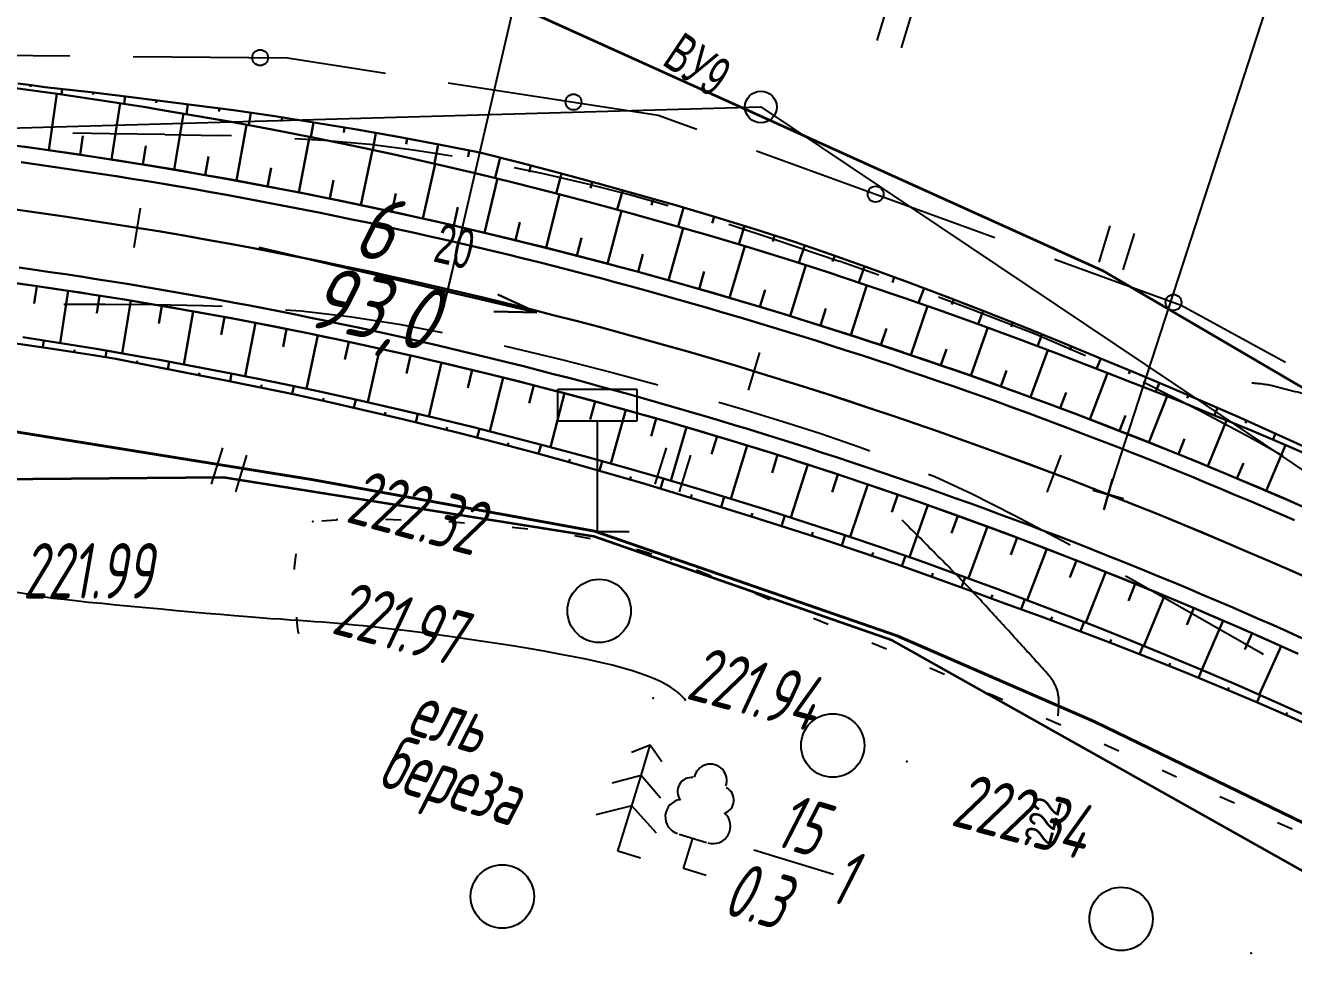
# Model space of a CAD drawing. Header units: millimetres. Extents: x -1799 to 6962, y -1020 to 4121.
# Drawn here: x 80.6 to 160.6, y 3286 to 3345.6 of the extents above; entities that cross this region are included whole.
import ezdxf
from ezdxf import colors
from ezdxf.entities.mleader import LeaderData, LeaderLine
from ezdxf.math import Vec2, Vec3

# ---------------------------------------------------------------- set-up
doc = ezdxf.new("R2010")
doc.units = ezdxf.units.MM
doc.linetypes.add('CONTI', pattern=[0])
doc.linetypes.add('STROT', pattern=[1.7, 0.5, -1.2])
for name, color, linetype, lineweight in [('10', 1, 'Continuous', 35), ('КОПИЯ_ОСЬ_13_ОТКОСЫ', 7, 'Continuous', 30), ('КОПИЯ_ОСЬ_ГРАНИЦЫ_ПОЛОС', 7, 'Continuous', 30), ('ОСЬ_ВЕРХ_ПОКРЫТИЯ_ГРАНИЦЫ_ПОЛОС', 7, 'Continuous', 30), ('ОСЬ_ВЕРХ_ПОКРЫТИЯ_ОСЬ', 1, 'Continuous', 30), ('Отметки', 5, 'Continuous', 30), ('Уклоны ПЧ', 5, 'Continuous', 30)]:
    doc.layers.add(name, color=color, linetype=linetype, lineweight=lineweight)
for name, color, linetype in [('_Ростелеком', 6, 'Continuous'), ('GOR_BDEFAULT', 212, 'CONTI'), ('NAD_MDEFAULT', 7, 'CONTI'), ('PI_OTDEFAULT', 172, 'CONTI'), ('PI_TTDEFAULT', 5, 'CONTI'), ('PLN_O', 7, 'CONTI'), ('SIT_LDEFAULT', 7, 'CONTI'), ('USLZNDEFAULT', 7, 'CONTI'), ('ZAPSKDEFAULT', 7, 'CONTI'), ('КОПИЯ_ОСЬ_ТАНГЕНСЫ', 1, 'Continuous'), ('ОСЬ_ВЕРХ_ПОКРЫТИЯ_КИЛОМЕТЫ', 1, 'Continuous'), ('ОСЬ_ВЕРХ_ПОКРЫТИЯ_ПИКЕТЫ', 1, 'Continuous'), ('ОСЬ_ВЕРХ_ПОКРЫТИЯ_ТАНГЕНСЫ', 1, 'Continuous'), ('разметка', 7, 'Continuous')]:
    doc.layers.add(name, color=color, linetype=linetype)
doc.styles.add('eskd', font='spds.shx', dxfattribs={"width": 1.2, "oblique": 15})
doc.styles.add('SHRFT', font='TXT', dxfattribs={"width": 3.5})
doc.styles.get("Standard").update_dxf_attribs({"font": 'arial.ttf'})
doc.styles.add('STYLE1', font='romand.shx', dxfattribs={"width": 0.9})
doc.styles.add('ГОСТ', font='', dxfattribs={"oblique": 15, "height": 4})
doc.styles.get('ГОСТ').set_extended_font_data('GOST type A')
doc.linetypes.add('кабель_связи_проект.', pattern='A,10,-1,["/",STYLE1,S=3,R=0,X=0,Y=-1.5],-4.1', length=15.1)

# ---------------------------------------------------------------- blocks, each defined once
blk = doc.blocks.new('BL_2004')
at = {"color": 0}
blk.add_circle((0, 0), 2, dxfattribs=at)
blk = doc.blocks.new('BL_2011')
at = {"color": 0}
for p, q in [((0, 0), (0, 2.4)), ((1.6, 0), (1.6, 2.4))]:
    blk.add_line(p, q, dxfattribs=at)
blk = doc.blocks.new('BL_104')
at = {"color": 0}
for p, q in [((-0.9, 2), (0.9, 2)), ((0, 0), (0, 2)), ((1.5, 0), (0, 0))]:
    blk.add_line(p, q, dxfattribs=at)
for centre, radius, start, end in [((0, 5.8), 1.04, 358, 185), ((-0.94, 4.8), 0.88, 100, 235), ((0.94, 4.8), 0.88, 305, 80), ((-1, 3.1), 1.1, 115, 270), ((1, 3.1), 1.1, 270, 65)]:
    blk.add_arc(centre, radius, start, end, dxfattribs=at)
blk = doc.blocks.new('BL_105')
at = {"color": 0}
for p, q in [((0, 7), (-1, 6.2)), ((0, 5), (0, 7)), ((1, 6.2), (0, 7)), ((0, 5), (-1.6, 4)), ((0, 3), (0, 5)), ((1.6, 4), (0, 5)), ((0, 3), (-2, 1.8)), ((0, 0), (0, 3)), ((2, 1.8), (0, 3)), ((1.5, 0), (0, 0))]:
    blk.add_line(p, q, dxfattribs=at)
blk = doc.blocks.new('BL_13')
at = {"color": 0}
for p, q in [((-2.5, 7), (-2.5, 9)), ((-2.5, 9), (2.5, 9)), ((2.5, 9), (2.5, 7)), ((0, 7), (-2.5, 7)), ((0, 0), (0, 7)), ((2.5, 7), (0, 7)), ((2, 0), (0, 0))]:
    blk.add_line(p, q, dxfattribs=at)
blk = doc.blocks.new('_None')
blk = doc.blocks.new('Крест')
at = {"layer": 'Отметки'}
for points in [[(0, 1), (0, -1)], [(-1, 0), (1, 0)]]:
    blk.add_lwpolyline(points, dxfattribs=at)
blk = doc.blocks.new('Стрелка')
at = {"layer": 'Уклоны ПЧ', "ltscale": 2}
for points in [[(-0.023, -0.048), (-0.023, 17.972)], [(-0.023, -0.048), (-0.578, 2.622)], [(-0.023, -0.048), (0.532, 2.622)]]:
    blk.add_lwpolyline(points, dxfattribs=at)

msp = doc.modelspace()

# ---------------------------------------------------------------- linework, layer by layer
at = {"layer": '10'}
for points in [[(-360.394, 3343.983), (-65.034, 3344.873), (87.156, 3350.873), (108.636, 3348.193), (148.576, 3330.113), (255.096, 3267.823), (280.326, 3251.413), (314.646, 3229.093), (366.256, 3197.313), (410.916, 3168.513), (446.736, 3154.313), (486.346, 3141.693), (517.016, 3127.883), (586.846, 3116.463), (604.336, 3112.893), (723.306, 3088.593), (842.106, 3064.313), (1030.226, 3025.883), (1104.976, 3010.613)], [(1051.206, 3001.583), (974.506, 3016.913), (912.266, 3029.913), (802.716, 3052.773), (731.246, 3067.833), (636.776, 3087.133), (493.456, 3112.213), (494.986, 3106.723), (485.316, 3108.343), (431.466, 3127.803), (399.286, 3139.153), (370.146, 3158.463), (256.956, 3237.543), (178.326, 3282.643), (135.316, 3306.773), (116.466, 3313.343), (93.106, 3317.063), (-267.684, 3313.813), (-292.894, 3314.103), (-344.734, 3319.753)]]:
    msp.add_lwpolyline(points, dxfattribs=at)
at = {"layer": '_Ростелеком', "linetype": 'кабель_связи_проект.', "lineweight": 40, "ltscale": 0.25}
msp.add_lwpolyline([(-352.028, 3321.936), (-297.634, 3315.251), (-195.845, 3318.278), (-97.479, 3322.38), (-4.692, 3324.984), (27.74, 3325.193), (61.866, 3322.861), (98.788, 3316.913), (116.517, 3313.689), (135.623, 3307.069), (148.036, 3301.674), (187.177, 3282.715), (226.028, 3259.145), (267.566, 3231.164), (320.962, 3194.89), (385.803, 3152.73), (396.282, 3145.909), (411.1, 3138.253), (437.432, 3126.614), (493.481, 3112.576), (557.684, 3101.613)], dxfattribs=at)
at = {"layer": 'GOR_BDEFAULT', "color": 212, "elevation": 222, "flags": 128}
for points in [[(221.422, 3302.279), (216.092, 3304.609), (215.212, 3304.739), (215.142, 3304.749), (215.072, 3304.759), (215.012, 3304.769), (214.942, 3304.779), (214.872, 3304.789), (214.802, 3304.799), (214.732, 3304.809), (214.662, 3304.819), (214.582, 3304.839), (214.512, 3304.849), (214.432, 3304.869), (214.362, 3304.879), (214.282, 3304.899), (214.202, 3304.919), (214.122, 3304.939), (214.042, 3304.969), (213.952, 3304.989), (213.872, 3305.019), (213.782, 3305.039), (213.692, 3305.069), (213.602, 3305.099), (213.512, 3305.139), (213.422, 3305.169), (213.332, 3305.199), (213.232, 3305.239), (213.132, 3305.279), (213.032, 3305.309), (212.932, 3305.349), (212.822, 3305.389), (212.712, 3305.429), (212.612, 3305.469), (212.492, 3305.519), (212.382, 3305.559), (212.262, 3305.599), (212.152, 3305.649), (212.032, 3305.689), (211.902, 3305.739), (211.782, 3305.789), (211.652, 3305.829), (211.522, 3305.879), (211.392, 3305.929), (211.252, 3305.979), (211.122, 3306.029), (210.982, 3306.089), (210.842, 3306.139), (210.692, 3306.189), (210.542, 3306.249), (210.382, 3306.309), (210.202, 3306.369), (210.002, 3306.439), (209.762, 3306.519), (209.502, 3306.599), (209.202, 3306.699), (208.862, 3306.809), (208.472, 3306.919), (208.032, 3307.059), (207.532, 3307.199), (206.972, 3307.359), (206.342, 3307.539), (205.642, 3307.739), (204.862, 3307.959), (204.022, 3308.189), (203.122, 3308.439), (202.172, 3308.699), (201.192, 3308.969), (200.182, 3309.249), (199.152, 3309.539), (198.112, 3309.819), (197.082, 3310.109), (196.062, 3310.389), (195.062, 3310.669), (194.102, 3310.939), (193.182, 3311.199), (192.312, 3311.449), (191.512, 3311.679), (190.772, 3311.889), (190.112, 3312.089), (189.502, 3312.279), (188.962, 3312.449), (188.472, 3312.599), (188.022, 3312.749), (187.622, 3312.879), (187.262, 3313.009), (186.942, 3313.129), (186.642, 3313.239), (186.362, 3313.339), (186.112, 3313.439), (185.862, 3313.539), (185.632, 3313.639), (185.402, 3313.729), (185.172, 3313.829), (184.942, 3313.919), (184.712, 3314.019), (184.482, 3314.109), (184.252, 3314.209), (184.012, 3314.309), (183.782, 3314.399), (183.552, 3314.499), (183.312, 3314.589), (183.082, 3314.689), (182.852, 3314.789), (182.612, 3314.879), (182.382, 3314.979), (182.152, 3315.079), (181.912, 3315.169), (181.682, 3315.269), (181.452, 3315.359), (181.222, 3315.459), (180.992, 3315.549), (180.762, 3315.649), (180.532, 3315.739), (180.312, 3315.829), (180.082, 3315.929), (179.862, 3316.019), (179.642, 3316.109), (179.422, 3316.199), (179.202, 3316.289), (178.982, 3316.379), (178.772, 3316.469), (178.562, 3316.549), (178.352, 3316.639), (178.142, 3316.719), (177.942, 3316.809), (177.742, 3316.889), (177.542, 3316.969), (177.342, 3317.049), (177.142, 3317.129), (176.952, 3317.209), (176.752, 3317.279), (176.562, 3317.359), (176.372, 3317.429), (176.182, 3317.499), (175.992, 3317.569), (175.802, 3317.639), (175.612, 3317.709), (175.422, 3317.779), (175.232, 3317.839), (175.042, 3317.909), (174.852, 3317.969), (174.662, 3318.029), (174.482, 3318.099), (174.302, 3318.159), (174.122, 3318.219), (173.942, 3318.289), (173.772, 3318.349), (173.602, 3318.419), (173.432, 3318.489), (173.282, 3318.559), (173.122, 3318.629), (172.972, 3318.699), (172.832, 3318.779), (172.692, 3318.859), (172.562, 3318.939), (172.432, 3319.019), (172.302, 3319.099), (172.182, 3319.189), (172.052, 3319.269), (171.922, 3319.359), (171.802, 3319.439), (171.672, 3319.519), (171.532, 3319.609), (171.402, 3319.689), (171.262, 3319.769), (171.112, 3319.839), (170.962, 3319.919), (170.792, 3319.989), (170.632, 3320.059), (170.452, 3320.119), (170.272, 3320.189), (170.082, 3320.249), (169.892, 3320.309), (169.692, 3320.369), (169.482, 3320.419), (169.272, 3320.479), (169.062, 3320.529), (168.842, 3320.589), (168.622, 3320.639), (168.402, 3320.699), (168.172, 3320.749), (167.952, 3320.799), (167.722, 3320.859), (167.482, 3320.909), (167.252, 3320.969), (167.012, 3321.019), (166.772, 3321.079), (166.532, 3321.129), (166.292, 3321.189), (166.042, 3321.249), (165.802, 3321.299), (165.552, 3321.359), (165.302, 3321.419), (165.042, 3321.479), (164.792, 3321.539), (164.532, 3321.599), (164.272, 3321.659), (164.012, 3321.719), (163.742, 3321.779), (163.482, 3321.839), (163.222, 3321.899), (162.952, 3321.959), (162.702, 3322.019), (162.442, 3322.079), (162.202, 3322.129), (161.962, 3322.189), (161.732, 3322.239), (161.502, 3322.299), (161.292, 3322.349), (161.092, 3322.389), (160.902, 3322.439), (160.722, 3322.479), (159.192, 3322.879), (159.102, 3322.889), (159.022, 3322.909), (158.932, 3322.919), (158.842, 3322.929), (158.752, 3322.939), (158.672, 3322.959), (158.582, 3322.969), (158.492, 3322.969), (158.412, 3322.979), (158.332, 3322.989), (158.252, 3322.999), (158.182, 3322.999), (158.112, 3323.009), (158.052, 3323.009), (157.992, 3323.019)], [(122.282, 3302.979), (122.212, 3303.079), (122.112, 3303.179), (122.002, 3303.299), (121.872, 3303.419), (121.712, 3303.559), (121.522, 3303.699), (121.292, 3303.849), (121.022, 3304.009), (120.712, 3304.169), (120.352, 3304.339), (119.932, 3304.509), (119.462, 3304.679), (118.922, 3304.859), (118.312, 3305.039), (117.642, 3305.219), (116.892, 3305.399), (116.072, 3305.579), (115.202, 3305.759), (114.282, 3305.929), (113.332, 3306.099), (112.342, 3306.269), (111.342, 3306.439), (110.342, 3306.599), (109.332, 3306.749), (108.342, 3306.889), (107.372, 3307.029), (106.432, 3307.159), (105.532, 3307.279), (104.682, 3307.389), (103.902, 3307.479), (103.182, 3307.569), (102.522, 3307.639), (101.912, 3307.709), (101.352, 3307.759), (100.832, 3307.809), (100.322, 3307.859), (99.832, 3307.899), (99.352, 3307.929), (98.872, 3307.969), (98.372, 3307.999), (97.852, 3308.039), (97.302, 3308.069), (96.712, 3308.119), (96.072, 3308.159), (95.372, 3308.219), (94.612, 3308.279), (93.792, 3308.339), (92.922, 3308.419), (92.012, 3308.489), (91.082, 3308.579), (90.132, 3308.659), (89.162, 3308.749), (88.202, 3308.839), (87.262, 3308.929), (86.332, 3309.019), (85.432, 3309.109), (84.582, 3309.189), (83.772, 3309.279), (83.032, 3309.359), (82.352, 3309.429), (78.922, 3310.009), (78.732, 3310.049), (78.602, 3310.009), (78.492, 3309.989), (78.382, 3310.009), (78.262, 3310.039), (78.132, 3310.079), (75.152, 3310.719), (74.542, 3310.859), (73.862, 3310.999), (73.122, 3311.159), (72.352, 3311.319), (71.532, 3311.499), (70.692, 3311.679), (69.832, 3311.859), (68.972, 3312.049), (68.112, 3312.229), (67.262, 3312.409), (66.442, 3312.589), (65.642, 3312.759), (64.902, 3312.929), (64.202, 3313.079), (63.572, 3313.219), (59.982, 3314.099), (59.922, 3314.119), (59.852, 3314.139), (59.792, 3314.169), (59.732, 3314.189), (59.662, 3314.209), (59.602, 3314.229), (59.542, 3314.259), (59.472, 3314.279), (59.412, 3314.309), (59.342, 3314.329), (59.272, 3314.349), (59.212, 3314.379), (59.142, 3314.399), (59.072, 3314.429), (59.002, 3314.449), (58.932, 3314.479), (58.862, 3314.499), (58.792, 3314.529), (58.722, 3314.549), (58.642, 3314.579), (58.572, 3314.599), (58.502, 3314.619), (58.422, 3314.649), (58.342, 3314.669), (58.272, 3314.689), (58.192, 3314.699), (58.112, 3314.719), (58.032, 3314.729), (57.942, 3314.739), (57.862, 3314.749), (57.772, 3314.759), (57.682, 3314.769), (57.602, 3314.769), (57.502, 3314.769), (57.412, 3314.769), (57.322, 3314.759), (57.222, 3314.759), (57.132, 3314.749), (57.032, 3314.739), (56.932, 3314.729), (56.822, 3314.719), (56.722, 3314.709), (56.612, 3314.699), (56.512, 3314.689), (56.402, 3314.679), (56.292, 3314.659), (56.172, 3314.649), (56.062, 3314.639), (55.942, 3314.619), (55.822, 3314.609), (55.712, 3314.599), (55.582, 3314.579), (55.462, 3314.569), (55.342, 3314.549), (55.212, 3314.539), (55.092, 3314.519), (54.962, 3314.509), (54.832, 3314.489), (54.702, 3314.479), (54.572, 3314.459), (54.442, 3314.449), (54.312, 3314.429), (54.172, 3314.419), (54.042, 3314.399), (53.902, 3314.389), (53.762, 3314.369), (53.632, 3314.349), (53.492, 3314.339), (53.352, 3314.319), (53.212, 3314.309), (53.072, 3314.289), (52.932, 3314.279), (52.792, 3314.259), (52.652, 3314.239), (52.512, 3314.229), (52.362, 3314.209), (52.212, 3314.189), (52.042, 3314.169), (51.842, 3314.139), (51.602, 3314.099), (51.322, 3314.059), (50.982, 3313.999), (50.572, 3313.929), (50.102, 3313.839), (49.542, 3313.729), (48.882, 3313.599), (48.132, 3313.459), (47.272, 3313.279), (46.282, 3313.079), (45.172, 3312.859)], [(145.772, 3302.039), (145.802, 3302.349), (145.822, 3302.639), (145.822, 3302.899), (145.812, 3303.139), (145.782, 3303.349), (145.742, 3303.549), (145.682, 3303.729), (145.622, 3303.899), (145.552, 3304.049), (145.472, 3304.189), (145.382, 3304.319), (145.292, 3304.449), (145.192, 3304.569), (145.092, 3304.679), (144.992, 3304.799), (144.892, 3304.909), (144.782, 3305.029), (144.682, 3305.149), (144.572, 3305.269), (144.462, 3305.389), (144.352, 3305.509), (144.252, 3305.629), (144.142, 3305.749), (144.032, 3305.869), (143.922, 3305.999), (143.802, 3306.119), (143.692, 3306.239), (143.582, 3306.369), (143.462, 3306.489), (143.352, 3306.619), (143.232, 3306.749), (143.122, 3306.869), (143.002, 3306.999), (142.892, 3307.129), (142.772, 3307.259), (142.652, 3307.389), (142.532, 3307.519), (142.412, 3307.639), (142.302, 3307.769), (142.182, 3307.899), (142.062, 3308.029), (141.942, 3308.159), (141.822, 3308.289), (141.702, 3308.419), (141.582, 3308.549), (141.462, 3308.679), (141.342, 3308.819), (141.222, 3308.949), (141.102, 3309.079), (140.982, 3309.209), (140.862, 3309.339), (140.742, 3309.469), (140.612, 3309.599), (140.492, 3309.729), (140.372, 3309.859), (140.252, 3309.989), (140.132, 3310.119), (140.002, 3310.249), (139.882, 3310.379), (139.762, 3310.509), (139.632, 3310.639), (139.512, 3310.769), (139.382, 3310.899), (139.252, 3311.029), (139.132, 3311.159), (139.002, 3311.289), (138.872, 3311.419), (138.742, 3311.549), (138.602, 3311.689), (138.472, 3311.819), (138.342, 3311.959), (138.202, 3312.089), (138.062, 3312.229), (137.932, 3312.369), (137.792, 3312.509), (137.642, 3312.659), (137.502, 3312.799), (137.362, 3312.939), (137.222, 3313.089), (137.082, 3313.229), (136.942, 3313.369), (136.802, 3313.499), (136.672, 3313.629), (136.542, 3313.759), (136.422, 3313.879), (136.312, 3313.999), (136.202, 3314.109), (136.102, 3314.209), (136.012, 3314.299), (135.932, 3314.379)]]:
    msp.add_lwpolyline(points, dxfattribs=at)
at = {"layer": 'NAD_MDEFAULT', "color": 0}
msp.add_line((126.571, 3293.569), (131.591, 3292.034), dxfattribs=at)
at = {"layer": 'PI_TTDEFAULT', "color": 5}
for p in [(98.732, 3314.289, 222.325), (121.342, 3311.899, 222.194), (97.832, 3307.269, 221.968), (120.222, 3303.139, 221.941), (136.232, 3299.149, 222.34), (157.962, 3287.059, 221.352)]:
    msp.add_point(p, dxfattribs=at)
at = {"layer": 'PLN_O'}
for p, q in [((67.412, 3343.809), (83.412, 3343.659)), ((87.412, 3343.619), (97.132, 3343.529)), ((97.132, 3343.529), (103.332, 3342.579)), ((107.282, 3341.969), (120.532, 3339.929)), ((120.532, 3339.929), (122.982, 3339.039)), ((126.732, 3337.669), (141.772, 3332.199)), ((145.532, 3330.839), (153.532, 3327.929)), ((153.532, 3327.929), (160.112, 3324.349))]:
    msp.add_line(p, q, dxfattribs=at)
for centre in [(95.412, 3343.549), (115.192, 3340.749), (134.252, 3334.939), (153.052, 3328.109)]:
    msp.add_circle(centre, 0.5, dxfattribs=at)
at = {"layer": 'SIT_LDEFAULT', "color": 7}
for p, q in [((85.932, 3338.749), (83.602, 3338.779)), ((89.392, 3338.699), (85.932, 3338.749)), ((92.852, 3338.619), (89.392, 3338.689)), ((93.602, 3338.609), (92.852, 3338.639)), ((99.412, 3338.329), (97.602, 3338.429)), ((102.332, 3338.069), (99.412, 3338.329)), ((105.082, 3337.719), (102.332, 3338.069)), ((107.532, 3337.339), (105.082, 3337.719)), ((113.302, 3336.219), (111.462, 3336.599)), ((116.012, 3335.589), (113.302, 3336.219)), ((118.712, 3334.889), (116.012, 3335.589)), ((121.162, 3334.199), (118.712, 3334.899)), ((127.982, 3332.039), (124.982, 3333.019)), ((131.952, 3330.699), (127.982, 3332.039)), ((134.462, 3329.819), (131.952, 3330.709)), ((83.022, 3327.989), (85.642, 3327.989)), ((85.642, 3327.989), (88.732, 3327.979)), ((88.732, 3327.979), (91.822, 3327.919)), ((91.822, 3327.919), (93.022, 3327.869)), ((140.312, 3327.669), (138.212, 3328.449)), ((97.022, 3327.639), (97.972, 3327.569)), ((97.972, 3327.569), (101.022, 3327.229)), ((101.022, 3327.229), (104.192, 3326.729)), ((144.322, 3326.099), (140.312, 3327.669)), ((104.192, 3326.729), (106.902, 3326.209)), ((147.502, 3324.749), (144.322, 3326.099)), ((110.812, 3325.369), (111.012, 3325.329)), ((111.012, 3325.319), (114.432, 3324.499)), ((114.432, 3324.499), (117.712, 3323.659)), ((117.712, 3323.659), (120.502, 3322.909)), ((151.312, 3322.999), (151.142, 3323.079)), ((154.622, 3321.319), (151.312, 3322.999)), ((124.362, 3321.819), (125.882, 3321.379)), ((125.882, 3321.379), (128.342, 3320.629)), ((128.342, 3320.629), (130.792, 3319.839)), ((157.902, 3319.569), (154.622, 3321.319)), ((130.792, 3319.839), (133.212, 3318.999)), ((133.212, 3318.999), (133.882, 3318.749)), ((159.982, 3318.409), (157.902, 3319.569)), ((137.592, 3317.279), (137.982, 3317.119)), ((137.982, 3317.119), (140.312, 3316.059)), ((140.312, 3316.059), (143.002, 3314.699)), ((99.312, 3314.329), (100.202, 3314.399)), ((100.202, 3314.419), (100.322, 3314.419)), ((103.322, 3314.429), (104.322, 3314.399)), ((107.312, 3314.279), (108.312, 3314.209)), ((143.002, 3314.699), (146.332, 3312.919)), ((111.312, 3313.939), (112.302, 3313.819)), ((115.262, 3313.399), (116.242, 3313.219)), ((146.332, 3312.919), (146.532, 3312.809)), ((97.592, 3311.369), (97.692, 3312.249)), ((119.172, 3312.549), (120.132, 3312.259)), ((97.592, 3311.259), (97.592, 3311.369)), ((122.942, 3311.249), (123.872, 3310.869)), ((150.022, 3310.859), (150.142, 3310.799)), ((150.142, 3310.799), (154.232, 3308.479)), ((126.652, 3309.759), (127.572, 3309.369)), ((97.782, 3307.639), (97.722, 3308.259)), ((130.332, 3308.199), (131.252, 3307.809)), ((154.232, 3308.479), (158.442, 3306.079)), ((97.832, 3307.269), (97.782, 3307.639)), ((134.022, 3306.639), (134.942, 3306.249)), ((158.442, 3306.079), (158.712, 3305.919)), ((137.682, 3305.059), (138.602, 3304.659)), ((141.352, 3303.459), (142.272, 3303.059)), ((145.022, 3301.859), (145.942, 3301.459)), ((148.682, 3300.239), (149.592, 3299.829)), ((152.332, 3298.599), (153.242, 3298.189)), ((155.982, 3296.949), (156.892, 3296.539)), ((159.622, 3295.309), (160.532, 3294.899))]:
    msp.add_line(p, q, dxfattribs=at)
at = {"layer": 'КОПИЯ_ОСЬ_13_ОТКОСЫ'}
for points in [[(79.669, 3341.669), (82.632, 3341.264), (85.421, 3340.854), (88.207, 3340.418), (88.881, 3340.308), (93.596, 3339.494), (96.171, 3339.011), (98.742, 3338.506), (101.309, 3337.98), (103.87, 3337.431), (106.428, 3336.861), (108.98, 3336.269), (111.468, 3335.66), (113.952, 3335.029), (116.43, 3334.378), (118.902, 3333.707), (121.369, 3333.014), (123.83, 3332.302), (126.285, 3331.569), (128.734, 3330.815), (131.172, 3330.031), (133.603, 3329.227), (136.027, 3328.402), (138.444, 3327.557), (140.854, 3326.693), (143.257, 3325.808), (145.652, 3324.903), (148.04, 3323.978), (150.534, 3323.021), (153.02, 3322.043), (155.497, 3321.043), (157.965, 3320.021), (160.425, 3318.978), (162.875, 3317.913)], [(79.669, 3341.669), (82.632, 3341.264), (85.421, 3340.854), (88.207, 3340.418), (88.881, 3340.308), (93.596, 3339.494), (96.171, 3339.011), (98.742, 3338.506), (101.309, 3337.98), (103.87, 3337.431), (106.428, 3336.861), (108.98, 3336.269), (111.468, 3335.66), (113.952, 3335.029), (116.43, 3334.378), (118.902, 3333.707), (121.369, 3333.014), (123.83, 3332.302), (126.285, 3331.569), (128.734, 3330.815), (131.172, 3330.031), (133.603, 3329.227), (136.027, 3328.402), (138.444, 3327.557), (140.854, 3326.693), (143.257, 3325.808), (145.652, 3324.903), (148.04, 3323.978), (150.534, 3323.021), (153.02, 3322.043), (155.497, 3321.043), (157.965, 3320.021), (160.425, 3318.978), (162.875, 3317.913)], [(80.134, 3341.926), (80.982, 3341.811), (81.829, 3341.693), (84.721, 3341.37), (87.61, 3341.021), (93.731, 3340.247), (96.332, 3339.856), (98.93, 3339.443), (101.524, 3339.008), (104.114, 3338.551), (106.7, 3338.072), (109.282, 3337.571), (111.777, 3336.941), (114.266, 3336.291), (116.75, 3335.619), (119.228, 3334.928), (121.701, 3334.216), (124.167, 3333.483), (126.627, 3332.729), (129.081, 3331.956), (131.508, 3331.112), (133.929, 3330.248), (136.342, 3329.364), (138.747, 3328.459), (141.145, 3327.535), (143.536, 3326.591), (145.918, 3325.627), (148.292, 3324.643), (150.551, 3323.715), (152.802, 3322.769), (155.046, 3321.805), (157.282, 3320.823), (159.51, 3319.823), (161.73, 3318.806)], [(80.929, 3341.818), (80.915, 3341.713)], [(82.914, 3341.575), (82.876, 3341.229)], [(82.075, 3337.716), (82.581, 3341.271)], [(84.901, 3341.349), (84.888, 3341.234)], [(86.032, 3337.126), (86.584, 3340.675)], [(86.887, 3341.111), (86.829, 3340.637)], [(88.871, 3340.861), (88.851, 3340.703)], [(90.856, 3340.61), (90.776, 3339.981)], [(89.98, 3336.485), (90.577, 3340.015)], [(92.84, 3340.359), (92.813, 3340.15)], [(94.821, 3340.086), (94.702, 3339.289)], [(93.919, 3335.792), (94.563, 3339.315)], [(96.798, 3339.784), (96.757, 3339.518)], [(98.773, 3339.469), (98.62, 3338.531)], [(100.746, 3339.141), (100.693, 3338.829)], [(84.055, 3337.428), (84.231, 3338.612)], [(97.849, 3335.047), (98.537, 3338.547)], [(102.717, 3338.8), (102.527, 3337.722)], [(104.685, 3338.447), (104.62, 3338.088)], [(78.779, 3338.166), (81.179, 3337.842), (83.577, 3337.498), (85.972, 3337.136), (88.363, 3336.754), (90.752, 3336.354), (93.138, 3335.934), (95.52, 3335.495), (97.898, 3335.038), (100.273, 3334.561), (102.644, 3334.066), (105.01, 3333.552), (107.373, 3333.019), (109.731, 3332.467), (112.085, 3331.896), (114.435, 3331.307), (116.779, 3330.699), (119.119, 3330.073), (121.453, 3329.427), (123.782, 3328.764), (126.106, 3328.081), (128.425, 3327.38), (130.738, 3326.661), (133.045, 3325.924), (135.346, 3325.168), (137.641, 3324.393), (139.929, 3323.601), (142.212, 3322.79), (144.488, 3321.962), (146.757, 3321.115), (149.019, 3320.25), (151.274, 3319.367), (153.523, 3318.466), (155.764, 3317.547), (157.998, 3316.611), (160.224, 3315.656), (162.442, 3314.685)], [(88.007, 3336.812), (88.199, 3337.994)], [(101.769, 3334.251), (102.499, 3337.728)], [(106.652, 3338.081), (106.421, 3336.863)], [(108.615, 3337.702), (108.536, 3337.297)], [(91.951, 3336.145), (92.158, 3337.321)], [(95.886, 3335.426), (96.108, 3336.599)], [(105.678, 3333.403), (106.451, 3336.856)], [(110.565, 3337.25), (110.24, 3335.963)], [(112.502, 3336.754), (112.391, 3336.326)], [(99.811, 3334.656), (100.047, 3335.821)], [(109.576, 3332.504), (110.389, 3335.927)], [(114.437, 3336.245), (114.102, 3334.99)], [(103.725, 3333.834), (103.976, 3334.991)], [(116.367, 3335.724), (116.253, 3335.307)], [(118.295, 3335.191), (117.952, 3333.967)], [(113.461, 3331.554), (114.312, 3334.936)], [(120.219, 3334.645), (120.102, 3334.238)], [(107.629, 3332.96), (107.894, 3334.109)], [(117.334, 3330.552), (118.222, 3333.894)], [(122.14, 3334.087), (121.789, 3332.894)], [(124.056, 3333.516), (123.937, 3333.119)], [(111.52, 3332.035), (111.799, 3333.174)], [(121.193, 3329.5), (122.116, 3332.8)], [(125.97, 3332.933), (125.612, 3331.772)], [(115.399, 3331.059), (115.69, 3332.185)], [(127.879, 3332.338), (127.757, 3331.951)], [(119.265, 3330.033), (119.568, 3331.144)], [(125.038, 3328.397), (125.996, 3331.656)], [(129.783, 3331.714), (129.399, 3330.604)], [(131.671, 3331.054), (131.541, 3330.685)], [(128.868, 3327.244), (129.858, 3330.456)], [(133.555, 3330.383), (133.188, 3329.365)], [(123.118, 3328.955), (123.432, 3330.053)], [(135.434, 3329.699), (135.31, 3329.36)], [(79.883, 3329.34), (82.21, 3329.007), (84.534, 3328.657), (86.856, 3328.288), (89.175, 3327.9), (91.49, 3327.494), (93.803, 3327.069), (96.111, 3326.626), (98.417, 3326.165), (100.718, 3325.685), (103.016, 3325.188), (105.309, 3324.671), (107.598, 3324.137), (109.883, 3323.584), (112.164, 3323.014), (114.44, 3322.425), (116.711, 3321.818), (118.977, 3321.193), (121.239, 3320.55), (123.495, 3319.889), (125.745, 3319.21), (127.991, 3318.513), (130.23, 3317.798), (132.464, 3317.066), (134.692, 3316.316), (136.914, 3315.548), (139.13, 3314.762), (141.339, 3313.959), (143.542, 3313.138), (145.738, 3312.3), (147.928, 3311.444), (150.111, 3310.571), (152.286, 3309.681), (154.455, 3308.773), (156.616, 3307.848), (158.77, 3306.906), (160.916, 3305.947)], [(81.318, 3329.137), (81.162, 3328.05)], [(83.297, 3328.846), (82.799, 3325.541)], [(126.955, 3327.827), (127.281, 3328.911)], [(132.683, 3326.041), (133.701, 3329.194)], [(137.309, 3329.003), (136.963, 3328.078)], [(85.273, 3328.541), (85.1, 3327.441)], [(87.248, 3328.223), (86.701, 3324.896)], [(89.22, 3327.892), (89.03, 3326.784)], [(136.481, 3324.787), (137.525, 3327.881)], [(139.18, 3328.294), (139.062, 3327.987)], [(91.19, 3327.547), (90.592, 3324.194)], [(93.158, 3327.189), (92.951, 3326.073)], [(130.778, 3326.649), (131.115, 3327.717)], [(141.045, 3327.574), (140.721, 3326.741)], [(95.123, 3326.818), (94.476, 3323.456)], [(97.086, 3326.434), (96.863, 3325.314)], [(134.584, 3325.42), (134.93, 3326.469)], [(140.263, 3323.484), (141.331, 3326.519)], [(142.907, 3326.842), (142.797, 3326.565)], [(79.583, 3325.589), (82.308, 3325.189), (85.03, 3324.763), (86.309, 3324.555), (90.76, 3323.676), (93.045, 3323.232), (95.326, 3322.771), (97.604, 3322.291), (99.877, 3321.793), (102.147, 3321.277), (104.413, 3320.742), (108.011, 3319.858), (110.314, 3319.268), (112.613, 3318.659), (114.906, 3318.031), (117.194, 3317.384), (119.477, 3316.719), (121.754, 3316.035), (124.026, 3315.332), (126.347, 3314.623), (128.661, 3313.894), (130.97, 3313.146), (133.273, 3312.379), (135.568, 3311.593), (137.858, 3310.788), (140.14, 3309.963), (142.416, 3309.12), (144.698, 3308.29), (146.974, 3307.44), (149.242, 3306.572), (151.503, 3305.685), (153.756, 3304.779), (156.002, 3303.854), (158.24, 3302.911), (160.47, 3301.949), (162.797, 3300.901)], [(80.448, 3325.918), (85.095, 3325.173), (88.164, 3324.643), (89.059, 3324.482), (93.594, 3323.629), (96.338, 3323.08), (99.076, 3322.504), (101.808, 3321.902), (104.534, 3321.274), (106.344, 3320.846), (108.788, 3320.254), (111.227, 3319.64), (113.661, 3319.006), (116.089, 3318.35), (118.512, 3317.674), (120.929, 3316.977), (123.339, 3316.259), (125.113, 3315.721), (127.516, 3314.978), (129.912, 3314.214), (132.302, 3313.43), (134.685, 3312.625), (137.061, 3311.8), (139.43, 3310.954), (141.791, 3310.088), (143.528, 3309.44), (145.794, 3308.579), (148.053, 3307.7), (150.304, 3306.802), (152.548, 3305.886), (154.785, 3304.951), (157.013, 3303.997), (159.234, 3303.026), (161.446, 3302.036)], [(80.448, 3325.918), (85.095, 3325.173), (88.164, 3324.643), (89.058, 3324.482), (93.594, 3323.629), (96.338, 3323.08), (99.076, 3322.504), (101.808, 3321.902), (104.535, 3321.274), (106.344, 3320.846), (108.788, 3320.254), (111.227, 3319.64), (113.661, 3319.006), (116.089, 3318.35), (118.512, 3317.674), (120.929, 3316.977), (123.339, 3316.259), (125.113, 3315.721), (127.516, 3314.978), (129.912, 3314.214), (132.302, 3313.43), (134.685, 3312.625), (137.061, 3311.8), (139.43, 3310.954), (141.791, 3310.088), (143.528, 3309.44), (145.794, 3308.579), (148.053, 3307.7), (150.304, 3306.802), (152.548, 3305.886), (154.785, 3304.951), (157.013, 3303.997), (159.234, 3303.026), (161.446, 3302.036)], [(81.708, 3325.279), (81.772, 3325.706)], [(99.046, 3326.036), (98.349, 3322.66)], [(101.003, 3325.625), (100.763, 3324.501)], [(144.763, 3326.097), (144.462, 3325.355)], [(83.685, 3324.976), (83.707, 3325.119)], [(85.66, 3324.661), (85.726, 3325.064)], [(102.958, 3325.2), (102.21, 3321.812)], [(104.909, 3324.763), (104.652, 3323.635)], [(138.374, 3324.142), (138.729, 3325.171)], [(144.027, 3322.131), (145.119, 3325.107)], [(146.614, 3325.341), (146.513, 3325.094)], [(87.626, 3324.295), (87.652, 3324.429)], [(89.588, 3323.907), (89.678, 3324.366)], [(106.858, 3324.312), (106.06, 3320.914)], [(108.803, 3323.848), (108.529, 3322.717)], [(142.147, 3322.814), (142.51, 3323.823)], [(148.465, 3324.573), (148.199, 3323.918)], [(150.315, 3323.813), (150.225, 3323.595)], [(91.551, 3323.525), (91.58, 3323.677)], [(93.514, 3323.139), (93.611, 3323.626)], [(110.746, 3323.371), (109.9, 3319.977)], [(147.773, 3320.729), (148.891, 3323.655)], [(152.16, 3323.041), (151.922, 3322.478)], [(95.473, 3322.74), (95.507, 3322.902)], [(97.43, 3322.328), (97.538, 3322.831)], [(112.685, 3322.881), (112.395, 3321.751)], [(114.62, 3322.377), (113.727, 3318.988)], [(145.903, 3321.436), (146.273, 3322.425)], [(151.501, 3319.277), (152.656, 3322.188)], [(154, 3322.257), (153.919, 3322.07)], [(99.385, 3321.902), (99.422, 3322.07)], [(101.336, 3321.463), (101.454, 3321.982)], [(116.552, 3321.861), (116.247, 3320.733)], [(155.835, 3321.461), (155.628, 3320.989)], [(103.284, 3321.011), (103.325, 3321.183)], [(105.229, 3320.542), (105.361, 3321.079)], [(118.481, 3321.331), (117.54, 3317.948)], [(120.406, 3320.789), (120.085, 3319.663)], [(149.639, 3320.009), (150.018, 3320.982)], [(155.209, 3317.777), (156.402, 3320.671)], [(157.664, 3320.653), (157.594, 3320.496)], [(107.172, 3320.065), (107.216, 3320.244)], [(109.112, 3319.579), (109.255, 3320.138)], [(122.327, 3320.233), (121.338, 3316.857)], [(159.488, 3319.833), (159.315, 3319.451)], [(111.047, 3319.076), (111.097, 3319.262)], [(112.98, 3318.56), (113.138, 3319.144)], [(124.245, 3319.665), (123.907, 3318.541)], [(126.158, 3319.083), (125.123, 3315.718)], [(153.357, 3318.533), (153.749, 3319.501)], [(158.897, 3316.228), (160.127, 3319.105)], [(114.908, 3318.03), (114.962, 3318.225)], [(128.068, 3318.489), (127.715, 3317.369)], [(116.833, 3317.487), (117.007, 3318.097)], [(129.973, 3317.881), (128.896, 3314.541)], [(157.055, 3317.008), (157.459, 3317.971)], [(118.755, 3316.932), (118.814, 3317.134)], [(120.672, 3316.362), (120.862, 3316.996)], [(131.875, 3317.261), (131.508, 3316.15)], [(133.772, 3316.628), (132.653, 3313.313)], [(122.585, 3315.78), (122.65, 3315.991)], [(124.498, 3315.19), (124.698, 3315.847)], [(135.665, 3315.982), (135.284, 3314.879)], [(137.553, 3315.323), (136.393, 3312.034)], [(126.41, 3314.603), (126.478, 3314.822)], [(128.318, 3314.003), (128.527, 3314.658)], [(139.437, 3314.652), (139.043, 3313.558)], [(130.222, 3313.391), (130.293, 3313.609)], [(132.122, 3312.765), (132.339, 3313.417)], [(141.316, 3313.967), (140.116, 3310.705)], [(143.191, 3313.27), (142.783, 3312.186)], [(134.017, 3312.127), (134.091, 3312.343)], [(135.908, 3311.475), (136.134, 3312.124)], [(145.061, 3312.561), (143.822, 3309.329)], [(146.926, 3311.838), (146.506, 3310.764)], [(137.794, 3310.81), (137.871, 3311.026)], [(148.786, 3311.104), (147.513, 3307.912)], [(139.676, 3310.133), (139.911, 3310.779)], [(150.641, 3310.356), (150.209, 3309.295)], [(141.553, 3309.442), (141.633, 3309.657)], [(143.434, 3308.752), (143.665, 3309.388)], [(152.491, 3309.596), (151.184, 3306.445)], [(154.336, 3308.823), (153.893, 3307.776)], [(145.312, 3308.063), (145.39, 3308.274)], [(147.184, 3307.361), (147.409, 3307.953)], [(156.175, 3308.039), (154.836, 3304.929)], [(158.009, 3307.241), (157.556, 3306.208)], [(149.052, 3306.646), (149.128, 3306.842)], [(150.915, 3305.918), (151.132, 3306.467)], [(159.838, 3306.431), (158.467, 3303.364)], [(152.773, 3305.177), (152.846, 3305.36)], [(154.625, 3304.424), (154.833, 3304.93)], [(156.473, 3303.658), (156.543, 3303.826)], [(158.315, 3302.879), (158.513, 3303.343)], [(160.152, 3302.088), (160.219, 3302.242)]]:
    msp.add_lwpolyline(points, dxfattribs=at)
at = {"layer": 'КОПИЯ_ОСЬ_ГРАНИЦЫ_ПОЛОС'}
for points in [[(80.471, 3337.94), (81.473, 3337.801), (82.475, 3337.659), (83.477, 3337.514), (84.478, 3337.365), (85.479, 3337.213), (86.479, 3337.058), (87.478, 3336.899), (88.477, 3336.737), (89.476, 3336.572), (90.473, 3336.403), (91.471, 3336.231), (92.467, 3336.056), (93.464, 3335.877), (94.459, 3335.695), (95.454, 3335.51), (96.448, 3335.321), (97.442, 3335.129), (98.435, 3334.934), (99.427, 3334.736), (100.419, 3334.534), (101.41, 3334.329), (102.401, 3334.12), (103.39, 3333.909), (104.379, 3333.694), (105.367, 3333.475), (106.355, 3333.254), (107.342, 3333.029), (108.328, 3332.801), (109.313, 3332.569), (110.297, 3332.335), (111.281, 3332.097), (112.264, 3331.856), (113.246, 3331.611), (114.227, 3331.363), (115.208, 3331.112), (116.187, 3330.858), (117.166, 3330.6), (118.144, 3330.339), (119.121, 3330.075), (120.097, 3329.808), (121.072, 3329.538), (122.046, 3329.264), (123.02, 3328.987), (123.992, 3328.706), (124.964, 3328.423), (125.934, 3328.136), (126.904, 3327.846), (127.872, 3327.553), (128.84, 3327.256), (129.807, 3326.957), (130.772, 3326.654), (131.737, 3326.348), (132.701, 3326.038), (133.663, 3325.726), (134.625, 3325.41), (135.585, 3325.091), (136.545, 3324.769), (137.503, 3324.444), (138.46, 3324.115), (139.416, 3323.784), (140.371, 3323.449), (141.325, 3323.111), (142.278, 3322.77), (143.23, 3322.425), (144.18, 3322.078), (145.129, 3321.727), (146.078, 3321.373), (147.025, 3321.016), (147.97, 3320.656), (148.915, 3320.293), (149.858, 3319.926), (150.8, 3319.557), (151.741, 3319.184), (152.681, 3318.808), (153.619, 3318.429), (154.557, 3318.047), (155.492, 3317.662), (156.427, 3317.273), (157.36, 3316.882), (158.292, 3316.487), (159.223, 3316.09), (160.152, 3315.689), (161.08, 3315.285)], [(80.076, 3329.313), (81.046, 3329.176), (82.016, 3329.036), (82.985, 3328.893), (83.953, 3328.746), (84.921, 3328.597), (85.889, 3328.444), (86.856, 3328.288), (87.822, 3328.128), (88.788, 3327.966), (89.754, 3327.8), (90.719, 3327.631), (91.683, 3327.459), (92.647, 3327.284), (93.61, 3327.106), (94.572, 3326.924), (95.534, 3326.739), (96.496, 3326.551), (97.456, 3326.36), (98.416, 3326.165), (99.376, 3325.968), (100.334, 3325.767), (101.293, 3325.563), (102.25, 3325.356), (103.207, 3325.146), (104.163, 3324.932), (105.118, 3324.716), (106.072, 3324.496), (107.026, 3324.273), (107.979, 3324.047), (108.932, 3323.817), (109.883, 3323.585), (110.834, 3323.349), (111.784, 3323.111), (112.733, 3322.869), (113.682, 3322.624), (114.629, 3322.375), (115.576, 3322.124), (116.522, 3321.87), (117.467, 3321.612), (118.411, 3321.351), (119.354, 3321.087), (120.297, 3320.82), (121.238, 3320.55), (122.179, 3320.277), (123.119, 3320.001), (124.058, 3319.721), (124.996, 3319.439), (125.932, 3319.153), (126.868, 3318.864), (127.804, 3318.572), (128.738, 3318.277), (129.671, 3317.979), (130.603, 3317.678), (131.534, 3317.374), (132.464, 3317.066), (133.393, 3316.756), (134.321, 3316.442), (135.248, 3316.126), (136.174, 3315.806), (137.099, 3315.483), (138.022, 3315.158), (138.945, 3314.829), (139.867, 3314.497), (140.787, 3314.162), (141.707, 3313.824), (142.625, 3313.483), (143.542, 3313.139), (144.458, 3312.791), (145.373, 3312.441), (146.286, 3312.088), (147.199, 3311.732), (148.11, 3311.373), (149.02, 3311.01), (149.929, 3310.645), (150.837, 3310.277), (151.743, 3309.905), (152.648, 3309.531), (153.552, 3309.154), (154.455, 3308.773), (155.356, 3308.39), (156.256, 3308.004), (157.155, 3307.614), (158.053, 3307.222), (158.949, 3306.827), (159.844, 3306.429), (160.738, 3306.027)]]:
    msp.add_lwpolyline(points, dxfattribs=at)
at = {"layer": 'КОПИЯ_ОСЬ_ТАНГЕНСЫ'}
for p, q in [((-395.278, 3325.809), (127.011, 3340.438)), ((127.011, 3340.438), (430.512, 3137.109))]:
    msp.add_line(p, q, dxfattribs=at)
msp.add_circle((127.011, 3340.438), 1, dxfattribs=at)
at = {"layer": 'ОСЬ_ВЕРХ_ПОКРЫТИЯ_ГРАНИЦЫ_ПОЛОС', "linetype": 'Continuous'}
for points in [[(80.471, 3337.94), (81.474, 3337.801), (82.476, 3337.659), (83.477, 3337.514), (84.478, 3337.365), (85.479, 3337.213), (86.479, 3337.058), (87.478, 3336.899), (88.477, 3336.737), (89.476, 3336.571), (90.474, 3336.403), (91.471, 3336.231), (92.468, 3336.055), (93.464, 3335.877), (94.459, 3335.695), (95.454, 3335.51), (96.449, 3335.321), (97.442, 3335.129), (98.435, 3334.934), (99.428, 3334.736), (100.419, 3334.534), (101.411, 3334.329), (102.401, 3334.12), (103.391, 3333.909), (104.379, 3333.694), (105.368, 3333.475), (106.355, 3333.254), (107.342, 3333.029), (108.328, 3332.801), (109.313, 3332.569), (110.298, 3332.335), (111.281, 3332.097), (112.264, 3331.855), (113.246, 3331.611), (114.227, 3331.363), (115.208, 3331.112), (116.187, 3330.858), (117.166, 3330.6), (118.144, 3330.339), (119.121, 3330.075), (120.097, 3329.808), (121.072, 3329.537), (122.046, 3329.264), (123.02, 3328.987), (123.992, 3328.706), (124.964, 3328.423), (125.934, 3328.136), (126.904, 3327.846), (127.873, 3327.553), (128.84, 3327.256), (129.807, 3326.957), (130.773, 3326.654), (131.737, 3326.348), (132.701, 3326.038), (133.663, 3325.726), (134.625, 3325.41), (135.585, 3325.091), (136.545, 3324.769), (137.503, 3324.444), (138.46, 3324.115), (139.417, 3323.784), (140.372, 3323.449), (141.325, 3323.111), (142.278, 3322.769), (143.23, 3322.425), (144.18, 3322.078), (145.13, 3321.727), (146.078, 3321.373), (147.025, 3321.016), (147.971, 3320.656), (148.915, 3320.292), (149.859, 3319.926), (150.801, 3319.556), (151.742, 3319.184), (152.681, 3318.808), (153.62, 3318.429), (154.557, 3318.047), (155.493, 3317.661), (156.427, 3317.273), (157.36, 3316.882), (158.292, 3316.487), (159.223, 3316.089), (160.152, 3315.689), (161.08, 3315.285)], [(160.68, 3314.369), (159.755, 3314.771), (158.829, 3315.171), (157.901, 3315.567), (156.972, 3315.96), (156.042, 3316.35), (155.11, 3316.737), (154.178, 3317.121), (153.244, 3317.502), (152.308, 3317.88), (151.372, 3318.255), (150.434, 3318.626), (149.495, 3318.994), (148.555, 3319.36), (147.613, 3319.722), (146.67, 3320.081), (145.727, 3320.437), (144.782, 3320.789), (143.835, 3321.139), (142.888, 3321.485), (141.94, 3321.829), (140.99, 3322.169), (140.039, 3322.506), (139.087, 3322.839), (138.134, 3323.17), (137.18, 3323.497), (136.225, 3323.822), (135.269, 3324.143), (134.311, 3324.461), (133.353, 3324.775), (132.394, 3325.087), (131.433, 3325.395), (130.472, 3325.7), (129.509, 3326.002), (128.546, 3326.301), (127.581, 3326.596), (126.616, 3326.888), (125.649, 3327.177), (124.682, 3327.463), (123.714, 3327.746), (122.744, 3328.025), (121.774, 3328.301), (120.803, 3328.574), (119.831, 3328.844), (118.858, 3329.11), (117.885, 3329.374), (116.91, 3329.634), (115.934, 3329.89), (114.958, 3330.144), (113.981, 3330.394), (113.003, 3330.641), (112.024, 3330.885), (111.044, 3331.125), (110.064, 3331.362), (109.083, 3331.596), (108.101, 3331.827), (107.118, 3332.054), (106.135, 3332.278), (105.15, 3332.499), (104.165, 3332.717), (103.18, 3332.931), (102.193, 3333.142), (101.206, 3333.35), (100.218, 3333.554), (99.23, 3333.755), (98.241, 3333.953), (97.251, 3334.148), (96.261, 3334.339), (95.27, 3334.527), (94.278, 3334.712), (93.286, 3334.893), (92.293, 3335.071), (91.299, 3335.246), (90.305, 3335.417), (89.311, 3335.585), (88.316, 3335.75), (87.32, 3335.911), (86.324, 3336.07), (85.327, 3336.225), (84.33, 3336.376), (83.332, 3336.524), (82.334, 3336.669), (81.335, 3336.811), (80.336, 3336.949)]]:
    msp.add_lwpolyline(points, dxfattribs=at)
at = {"layer": 'ОСЬ_ВЕРХ_ПОКРЫТИЯ_ГРАНИЦЫ_ПОЛОС', "linetype": 'Continuous', "lineweight": 30}
for points in [[(161.149, 3306.939), (160.252, 3307.342), (159.354, 3307.741), (158.455, 3308.138), (157.554, 3308.531), (156.653, 3308.922), (155.749, 3309.309), (154.845, 3309.694), (153.939, 3310.076), (153.032, 3310.454), (152.124, 3310.83), (151.214, 3311.202), (150.304, 3311.572), (149.392, 3311.939), (148.479, 3312.302), (147.564, 3312.663), (146.649, 3313.02), (145.732, 3313.375), (144.814, 3313.726), (143.895, 3314.074), (142.975, 3314.419), (142.053, 3314.762), (141.131, 3315.101), (140.207, 3315.437), (139.283, 3315.77), (138.357, 3316.1), (137.43, 3316.427), (136.502, 3316.751), (135.573, 3317.072), (134.643, 3317.389), (133.712, 3317.704), (132.78, 3318.015), (131.846, 3318.324), (130.912, 3318.629), (129.977, 3318.931), (129.041, 3319.23), (128.103, 3319.526), (127.165, 3319.819), (126.226, 3320.109), (125.286, 3320.396), (124.345, 3320.679), (123.403, 3320.96), (122.46, 3321.237), (121.516, 3321.511), (120.571, 3321.782), (119.626, 3322.05), (118.679, 3322.315), (117.732, 3322.576), (116.783, 3322.835), (115.834, 3323.09), (114.884, 3323.342), (113.934, 3323.591), (112.982, 3323.837), (112.03, 3324.08), (111.076, 3324.32), (110.122, 3324.556), (109.168, 3324.789), (108.212, 3325.019), (107.256, 3325.246), (106.299, 3325.47), (105.341, 3325.69), (104.382, 3325.908), (103.423, 3326.122), (102.463, 3326.333), (101.503, 3326.541), (100.541, 3326.745), (99.579, 3326.947), (98.617, 3327.145), (97.653, 3327.34), (96.689, 3327.532), (95.725, 3327.721), (94.76, 3327.906), (93.794, 3328.089), (92.827, 3328.268), (91.86, 3328.443), (90.893, 3328.616), (89.925, 3328.786), (88.956, 3328.952), (87.987, 3329.115), (87.017, 3329.275), (86.047, 3329.431), (85.076, 3329.585), (84.105, 3329.735), (83.133, 3329.882), (82.161, 3330.025), (81.188, 3330.166), (80.215, 3330.303)], [(160.738, 3306.027), (159.844, 3306.429), (158.949, 3306.827), (158.053, 3307.222), (157.156, 3307.614), (156.257, 3308.004), (155.357, 3308.39), (154.455, 3308.773), (153.552, 3309.154), (152.648, 3309.531), (151.743, 3309.905), (150.837, 3310.277), (149.929, 3310.645), (149.02, 3311.01), (148.11, 3311.372), (147.199, 3311.732), (146.287, 3312.088), (145.373, 3312.441), (144.458, 3312.791), (143.542, 3313.139), (142.625, 3313.483), (141.707, 3313.824), (140.787, 3314.162), (139.867, 3314.497), (138.945, 3314.829), (138.023, 3315.158), (137.099, 3315.483), (136.174, 3315.806), (135.248, 3316.126), (134.321, 3316.442), (133.393, 3316.756), (132.464, 3317.066), (131.534, 3317.374), (130.603, 3317.678), (129.671, 3317.979), (128.738, 3318.277), (127.804, 3318.572), (126.869, 3318.864), (125.933, 3319.153), (124.996, 3319.439), (124.058, 3319.721), (123.119, 3320.001), (122.179, 3320.277), (121.239, 3320.55), (120.297, 3320.82), (119.355, 3321.087), (118.411, 3321.351), (117.467, 3321.612), (116.522, 3321.87), (115.576, 3322.124), (114.629, 3322.375), (113.682, 3322.624), (112.733, 3322.869), (111.784, 3323.111), (110.834, 3323.349), (109.884, 3323.585), (108.932, 3323.817), (107.98, 3324.047), (107.027, 3324.273), (106.073, 3324.496), (105.118, 3324.716), (104.163, 3324.932), (103.207, 3325.146), (102.25, 3325.356), (101.293, 3325.563), (100.335, 3325.767), (99.376, 3325.968), (98.417, 3326.165), (97.457, 3326.36), (96.496, 3326.551), (95.535, 3326.739), (94.573, 3326.924), (93.61, 3327.106), (92.647, 3327.284), (91.683, 3327.459), (90.719, 3327.631), (89.754, 3327.8), (88.789, 3327.966), (87.823, 3328.128), (86.856, 3328.288), (85.889, 3328.444), (84.922, 3328.597), (83.954, 3328.746), (82.985, 3328.893), (82.016, 3329.036), (81.046, 3329.176), (80.077, 3329.313)]]:
    msp.add_lwpolyline(points, dxfattribs=at)
at = {"layer": 'ОСЬ_ВЕРХ_ПОКРЫТИЯ_КИЛОМЕТЫ'}
msp.add_line((107.275, 3328.939), (114.411, 3359.62), dxfattribs=at)
at = {"layer": 'ОСЬ_ВЕРХ_ПОКРЫТИЯ_ОСЬ'}
msp.add_lwpolyline([(75.817, 3334.51, -0.079736), (167.163, 3308.131)], format="xyb", dxfattribs=at)
at = {"layer": 'ОСЬ_ВЕРХ_ПОКРЫТИЯ_ПИКЕТЫ'}
for p, q in [((87.457, 3331.584), (87.86, 3334.051)), ((106.992, 3327.721), (107.558, 3330.156)), ((106.992, 3327.721), (107.558, 3330.156)), ((126.226, 3322.566), (126.953, 3324.958)), ((145.074, 3316.141), (145.959, 3318.479))]:
    msp.add_line(p, q, dxfattribs=at)
at = {"layer": 'ОСЬ_ВЕРХ_ПОКРЫТИЯ_ТАНГЕНСЫ'}
for p, q in [((-395.278, 3325.809), (127.011, 3340.438)), ((127.011, 3340.438), (430.512, 3137.109))]:
    msp.add_line(p, q, dxfattribs=at)
msp.add_circle((127.011, 3340.438), 1, dxfattribs=at)
at = {"layer": 'разметка', "linetype": 'STROT', "lineweight": 30, "ltscale": 7}
msp.add_lwpolyline([(-644.712, 3539.457), (-644.712, 3539.457, 0.010848), (-599.218, 3492.376, 0.026039), (-521.301, 3423.363, 0.004471), (-497.653, 3404.904, 0.012597), (-469.145, 3383.51, 0.122053), (-334.333, 3332.011, 0.036279), (-244.445, 3330.034), (-14.072, 3336.487, -0.037498), (75.817, 3334.51, -0.079736), (167.163, 3308.131, -0.037499), (244.267, 3261.883), (343.34, 3195.51, 0.037498), (420.444, 3149.262, 0.023279), (446.227, 3138.551, 0.037464), (533.405, 3116.555), (1022.921, 3018.767), (1022.921, 3018.767)], format="xyb", dxfattribs=at)

# ---------------------------------------------------------------- block references
at = {"layer": '_Ростелеком'}
msp.add_blockref('BL_13', (116.695, 3313.627), dxfattribs=at)
at = {"layer": 'USLZNDEFAULT', "color": 7, "rotation": 342.9999999999999}
for name, p in [('BL_105', (117.988, 3293.486)), ('BL_104', (122.129, 3292.396))]:
    msp.add_blockref(name, p, dxfattribs=at)
at = {"layer": 'ZAPSKDEFAULT', "color": 7, "rotation": 342.9999999999999}
for name, p in [('BL_2011', (134.352, 3344.639)), ('BL_2011', (148.352, 3330.639)), ('BL_2011', (92.352, 3316.639)), ('BL_2011', (120.352, 3316.639)), ('BL_2004', (116.808, 3308.65)), ('BL_2004', (131.547, 3300.16)), ('BL_2004', (110.697, 3290.633)), ('BL_2004', (149.742, 3289.219))]:
    msp.add_blockref(name, p, dxfattribs=at)
at = {"layer": 'Отметки', "rotation": 344.21201538127}
msp.add_blockref('Крест', (148.927, 3315.995), dxfattribs=at)
at = {"layer": 'Уклоны ПЧ', "rotation": 76.81799282462434}
msp.add_blockref('Стрелка', (112.843, 3327.502), dxfattribs=at)

# ---------------------------------------------------------------- texts
at = {"layer": 'GOR_BDEFAULT', "color": 212, "style": 'SHRFT', "width": 0.75}
msp.add_text('222', height=1.7223, rotation=75.10296, dxfattribs=at).set_placement((145.28, 3293.794, 222))
at = {"layer": 'NAD_MDEFAULT', "color": 7, "style": 'eskd', "oblique": 10, "width": 0.8}
for s, p in [('ель', (104.554, 3300.962)), (' береза', (101.372, 3298.075)), (' 15', (126.387, 3294.302)), (' 0.3', (123.129, 3290.009)), (' 1', (129.853, 3290.768))]:
    msp.add_text(s, height=3.5, rotation=343, dxfattribs=at).set_placement(p)
at = {"layer": 'PI_OTDEFAULT', "color": 172, "style": 'eskd', "oblique": 10, "width": 0.8}
for s, p in [('222.32', (100.732, 3314.289)), ('221.97', (99.832, 3307.259)), ('221.94', (122.212, 3303.139)), ('222.34', (138.922, 3295.149))]:
    msp.add_text(s, height=3.5, rotation=345, dxfattribs=at).set_placement(p)
msp.add_text('221.99', height=3.5, dxfattribs=at).set_placement((80.452, 3309.429))
at = {"layer": 'КОПИЯ_ОСЬ_ТАНГЕНСЫ', "width": 0.6}
msp.add_text('ВУ9', height=2.5, rotation=326.18009, dxfattribs=at).set_placement((120.707, 3343.157))
at = {"layer": 'ОСЬ_ВЕРХ_ПОКРЫТИЯ_ПИКЕТЫ', "width": 0.6}
msp.add_text('20', height=2.5, rotation=346.90562, dxfattribs=at).set_placement((106.275, 3330.712))
at = {"layer": 'ОСЬ_ВЕРХ_ПОКРЫТИЯ_ТАНГЕНСЫ', "width": 0.6}
msp.add_text('ВУ9', height=2.5, rotation=326.18009, dxfattribs=at).set_placement((120.707, 3343.157))
at = {"layer": 'Уклоны ПЧ', "style": 'ГОСТ', "oblique": 15}
for s, p in [('6', (101.135, 3331.114)), ('93,0', (98.226, 3326.654))]:
    msp.add_text(s, height=4, rotation=348.06963, dxfattribs=at).set_placement(p)

# ---------------------------------------------------------------- leaders
at = {"layer": 'Отметки', "ltscale": 0.2}
ml = msp.add_multileader_mtext('Standard', dxfattribs=at)
ml.set_content('223,95', color=256, style='ГОСТ')
ml.set_leader_properties()
ml.set_arrow_properties(name='NONE')
ml.build(insert=Vec2(0, 0))
ml.multileader.update_dxf_attribs({"text_left_attachment_type": 6, "text_right_attachment_type": 6, "dogleg_length": 0.36, "arrow_head_size": 2})
ctx = ml.context
ctx.base_point, ctx.arrow_head_size, ctx.landing_gap_size, ctx.plane_origin, ctx.plane_x_axis, ctx.plane_y_axis = Vec3(141.98, 3362.052), 2, 0, Vec3(136.092, 3285.698), Vec3(0.957608, -0.288073), Vec3(0.288073, 0.957608)
ctx.left_attachment, ctx.right_attachment, ctx.text_align_type = 6, 6, 2
notes = []
notes.append((ctx, [(1, (1, 1, 0), (161.956, 3356.043), (-0.957608, 0.288073), 0.36, [(0, [(148.927, 3315.995)], 0, [])])]))
ctx.mtext.insert, ctx.mtext.text_direction, ctx.mtext.rotation, ctx.mtext.alignment, ctx.mtext.line_spacing_style, ctx.mtext.flow_direction = Vec3(162.936, 3360.552), Vec3(0.957608, -0.288073), 5.990971, 3, 2, 5
for ctx, leaders in notes:
    for number, flags, end, landing, length, lines in leaders:
        leader = LeaderData()
        leader.index, (leader.has_last_leader_line, leader.has_dogleg_vector, leader.attachment_direction) = number, flags
        leader.last_leader_point, leader.dogleg_vector, leader.dogleg_length = Vec3(end), Vec3(landing), length
        for number, points, colour, breaks in lines:
            line = LeaderLine()
            line.index, line.vertices, line.color, line.breaks = number, Vec3.list(points), colors.encode_raw_color(colour), breaks
            leader.lines.append(line)
        ctx.leaders.append(leader)

doc.saveas('drawing.dxf')
